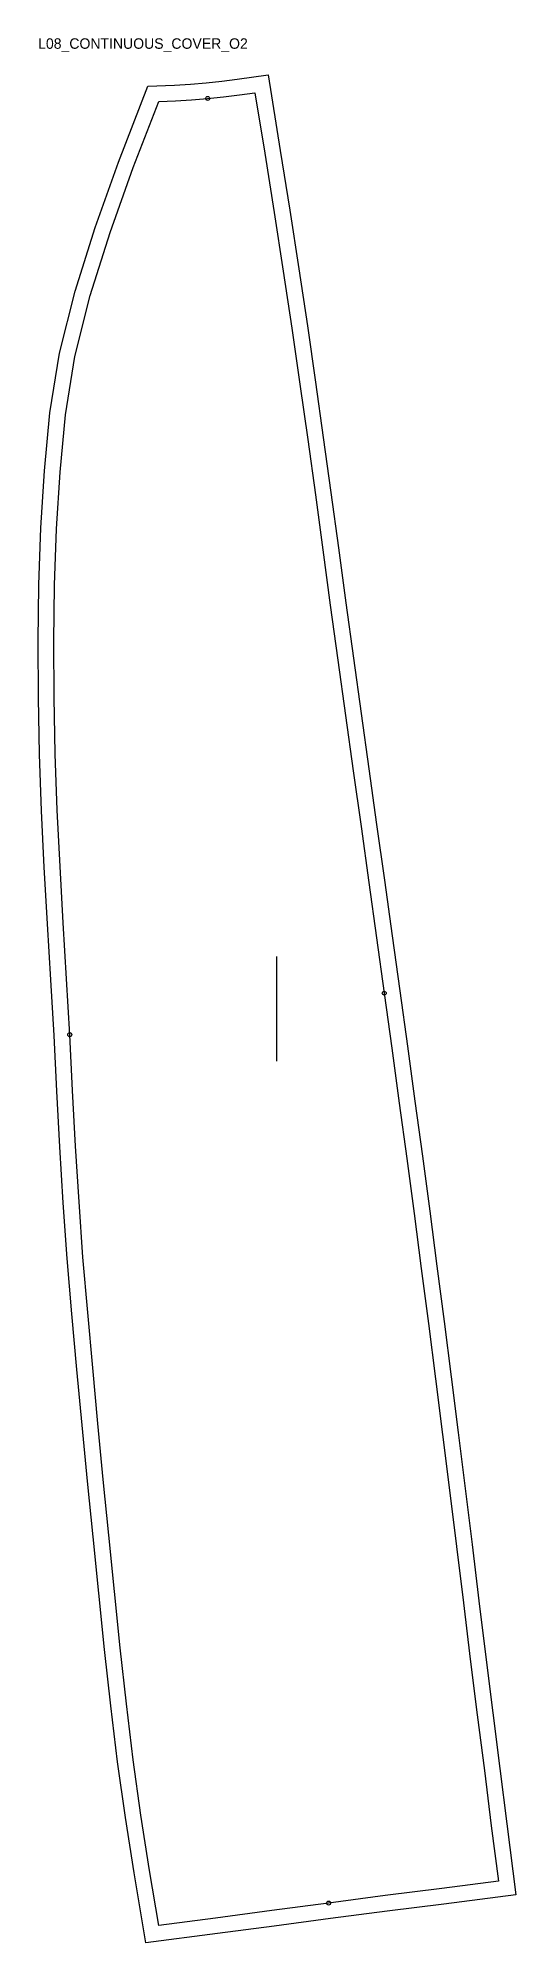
# Model space of a CAD drawing. Header units: millimetres. Extents: x -92 to 272, y -13 to 1441.
import ezdxf

# ---------------------------------------------------------------- set-up
doc = ezdxf.new("R2010")
doc.units = ezdxf.units.MM
for name, color, linetype in [('CUT', 1, 'Continuous'), ('GRAIN', 3, 'Continuous'), ('ID', 7, 'Continuous'), ('NOTCH', 2, 'Continuous'), ('SEAM', 5, 'Continuous')]:
    doc.layers.add(name, color=color, linetype=linetype)

msp = doc.modelspace()

# ---------------------------------------------------------------- linework, layer by layer
at = {"layer": 'CUT'}
msp.add_lwpolyline([(-9.9, -13.4), (-18.9, 40), (-25.5, 82.3), (-31.5, 124.8), (-36.7, 167.6), (-41.4, 210.6), (-45.8, 253.7), (-50, 296.6), (-54.4, 339.2), (-58.5, 381.8), (-62.5, 424.4), (-66.3, 466.8), (-69.9, 509.1), (-72.9, 551.6), (-75.5, 594.2), (-77.8, 636.7), (-80, 679.2), (-82.4, 721.8), (-85, 764.6), (-87.4, 807.7), (-89.5, 850.9), (-91.1, 894.1), (-91.9, 937.1), (-92.1, 980.2), (-91.6, 1023.3), (-90.1, 1066.7), (-87.3, 1110.3), (-83.1, 1154.6), (-75.7, 1200.1), (-63.9, 1247.4), (-48.6, 1296.1), (-30.8, 1346), (-8.3, 1404), (12, 1404.8), (24.1, 1405.5), (36.1, 1406.5), (48, 1407.7), (59.8, 1409.2), (83.3, 1412.5), (92.6, 1354.8), (99.9, 1309.3), (106.8, 1264.6), (113.3, 1220.9), (119.5, 1178.1), (125.4, 1135.8), (131.2, 1093.7), (137, 1051.6), (142.7, 1009.5), (148.5, 967.4), (154.3, 925.2), (160.2, 882.9), (166.1, 840.3), (172.1, 797.8), (178, 755.4), (183.8, 713.3), (189.6, 671.2), (195.3, 629.1), (201, 587.1), (206.6, 545.1), (212.1, 503.1), (217.6, 460.9), (222.9, 418.6), (228.3, 376.1), (233.6, 333.6), (238.9, 290.8), (244.2, 247.7), (249.5, 204.8), (254.9, 162.2), (260.2, 119.8), (265.5, 77.5), (272.4, 23.3), (217.3, 16.3), (174.2, 10.8), (131, 5.2), (87.9, -0.5), (44.7, -6.3), (-9.9, -13.4)], close=True, dxfattribs=at)
at = {"layer": 'GRAIN'}
msp.add_line((90.1, 659.6), (90.1, 739.6), dxfattribs=at)
at = {"layer": 'NOTCH'}
for centre in [(37.2, 1394.6), (171.9, 711.6), (-68, 679.9), (129.5, 17)]:
    msp.add_circle(centre, 1.5, dxfattribs=at)
at = {"layer": 'SEAM'}
msp.add_lwpolyline([(0, 0), (-7.1, 42), (-13.7, 84.1), (-19.6, 126.4), (-24.8, 169), (-29.4, 211.9), (-33.8, 254.9), (-38.1, 297.8), (-42.4, 340.4), (-46.6, 383), (-50.5, 425.5), (-54.3, 467.8), (-57.9, 510.1), (-60.9, 552.4), (-63.5, 594.8), (-65.8, 637.4), (-68, 679.9), (-70.4, 722.5), (-73, 765.3), (-75.4, 808.3), (-77.5, 851.4), (-79.1, 894.4), (-79.9, 937.3), (-80.1, 980.1), (-79.6, 1023), (-78.1, 1066.1), (-75.4, 1109.4), (-71.2, 1153), (-64, 1197.7), (-52.4, 1244.1), (-37.2, 1292.3), (-19.5, 1341.8), (0, 1392.3), (12.6, 1392.8), (25, 1393.5), (37.2, 1394.6), (49.4, 1395.8), (61.4, 1397.3), (73.3, 1399), (80.8, 1352.9), (88, 1307.5), (94.9, 1262.8), (101.5, 1219.2), (107.6, 1176.4), (113.6, 1134.2), (119.4, 1092), (125.1, 1050), (130.8, 1007.9), (136.6, 965.8), (142.4, 923.6), (148.3, 881.2), (154.3, 838.7), (160.2, 796.1), (166.1, 753.8), (171.9, 711.6), (177.7, 669.6), (183.4, 627.5), (189.1, 585.5), (194.7, 543.5), (200.2, 501.5), (205.6, 459.4), (211, 417.1), (216.4, 374.6), (221.7, 332.1), (227, 289.3), (232.3, 246.3), (237.6, 203.3), (242.9, 160.7), (248.3, 118.3), (253.6, 75.9), (259, 33.7), (215.8, 28.2), (172.6, 22.7), (129.5, 17), (86.3, 11.4), (43.1, 5.6)], close=True, dxfattribs=at)

# ---------------------------------------------------------------- texts
at = {"layer": 'ID'}
msp.add_text('L08_CONTINUOUS_COVER_O2', height=8, dxfattribs=at).set_placement((-92.1, 1432.5))

doc.saveas('drawing.dxf')
